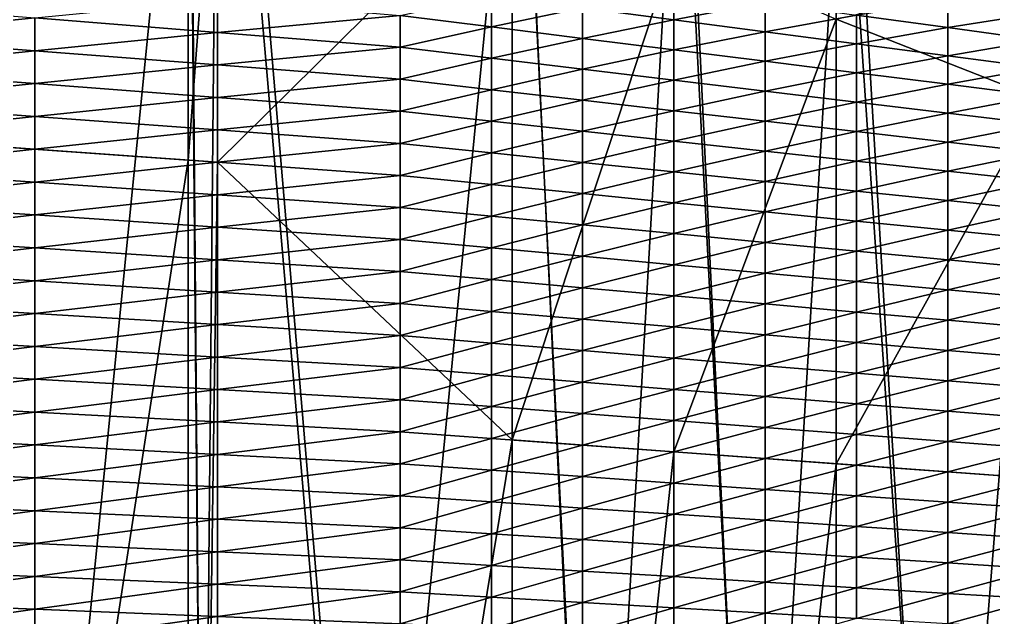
# Model space of a CAD drawing. Header units: metres. Extents: x -3 to 177, y -14 to 14.
# Drawn here: x 152.56 to 158.29, y 3.43 to 6.96 of the extents above; entities that cross this region are included whole.
import ezdxf

# ---------------------------------------------------------------- set-up
doc = ezdxf.new("R2010")
doc.units = ezdxf.units.M
for name, color, linetype, true_color in [('DB_1', 7, 'Continuous', 0x99866a), ('HOLD_1', 7, 'Continuous', 0xe6b85c), ('HULL', 7, 'Continuous', 0x528ba5)]:
    doc.layers.add(name, color=color, linetype=linetype, true_color=true_color)

msp = doc.modelspace()

# ---------------------------------------------------------------- linework, layer by layer
at = {"layer": 'DB_1'}
for points in [[(151.6465, 11.1897, 1.75), (151.6465, -11.1897, 1.75), (153.5535, -10.5606, 1.75)], [(151.6465, 11.1897, 1.75), (153.5535, -10.5606, 1.75), (153.5535, 10.5606, 1.75)], [(153.5535, 10.5606, 1.75), (153.5535, -10.5606, 1.75), (153.725, -10.5039, 1.75)], [(153.5535, 10.5606, 1.75), (153.725, -10.5039, 1.75), (153.725, 10.5039, 1.75)], [(153.725, 10.5039, 1.75), (153.725, -10.5039, 1.75), (155.4606, -9.8546, 1.75)], [(153.725, 10.5039, 1.75), (155.4606, -9.8546, 1.75), (155.4606, 9.8546, 1.75)], [(155.4606, 9.8546, 1.75), (155.4606, -9.8546, 1.75), (156.4125, -9.4298, 1.75)], [(155.4606, 9.8546, 1.75), (156.4125, -9.4298, 1.75), (156.4125, 9.4298, 1.75)], [(156.4125, 9.4298, 1.75), (156.4125, -9.4298, 1.75), (157.3677, -9.0149, 1.75)], [(156.4125, 9.4298, 1.75), (157.3677, -9.0149, 1.75), (157.3677, 9.0149, 1.75)], [(157.3677, 9.0149, 1.75), (157.3677, -9.0149, 1.75), (158.5625, -8.5123, 1.75)], [(157.3677, 9.0149, 1.75), (158.5625, -8.5123, 1.75), (158.5625, 8.5123, 1.75)], [(151.6465, 6.2631), (151.6465, 8.9989, 0.35), (153.5535, 8.4556, 0.35)], [(151.6465, 6.2631), (153.5535, 8.4556, 0.35), (153.5535, 6.1267)], [(153.5535, 6.1267), (153.5535, 8.4556, 0.35), (153.725, 8.4147, 0.35)], [(153.5535, 6.1267), (153.725, 8.4147, 0.35), (153.725, 6.1144)], [(153.725, 6.1144), (153.725, 8.4147, 0.35), (155.4606, 7.8288, 0.35)], [(153.725, 6.1144), (155.4606, 7.8288, 0.35), (155.4606, 4.4797)], [(155.4606, 4.4797), (155.4606, 7.8288, 0.35), (156.4125, 7.3715, 0.35)], [(155.4606, 4.4797), (156.4125, 7.3715, 0.35), (156.4125, 4.41)], [(156.4125, 4.41), (156.4125, 7.3715, 0.35), (157.3677, 6.9568, 0.35)], [(157.3677, 6.9568, 0.35), (158.5625, 7.2383, 0.7), (158.5625, 6.4891, 0.35)], [(156.4125, 4.41), (157.3677, 6.9568, 0.35), (157.3677, 4.34)], [(157.3677, 4.34), (157.3677, 6.9568, 0.35), (158.5625, 6.4891, 0.35)], [(157.3677, 4.34), (158.5625, 6.4891, 0.35), (158.5625, 4.2524)], [(151.6465, -6.2631), (151.6465, 6.2631), (153.5535, 6.1267)], [(151.6465, -6.2631), (153.5535, 6.1267), (153.5535, -6.1267)], [(153.5535, -6.1267), (153.5535, 6.1267), (153.725, 6.1144)], [(153.5535, -6.1267), (153.725, 6.1144), (153.725, -6.1144)], [(153.725, -6.1144), (153.725, 6.1144), (155.4606, 4.4797)], [(153.725, -6.1144), (155.4606, 4.4797), (155.4606, -4.4797)], [(155.4606, -4.4797), (155.4606, 4.4797), (156.4125, 4.41)], [(155.4606, -4.4797), (156.4125, 4.41), (156.4125, -4.41)], [(156.4125, -4.41), (156.4125, 4.41), (157.3677, 4.34)], [(156.4125, -4.41), (157.3677, 4.34), (157.3677, -4.34)], [(157.3677, -4.34), (157.3677, 4.34), (158.5625, 4.2524)], [(157.3677, -4.34), (158.5625, 4.2524), (158.5625, -4.2524)]]:
    msp.add_3dface(points, dxfattribs=at)
at = {"layer": 'HOLD_1'}
for points in [[(151.6465, 9.996, 14.6), (151.6465, -9.996, 14.6), (153.5535, -9.996, 14.6)], [(151.6465, 9.996, 14.6), (153.5535, -9.996, 14.6), (153.5535, 9.996, 14.6)], [(153.5535, 9.996, 14.6), (153.5535, -9.996, 14.6), (153.725, -9.996, 14.6)], [(153.5535, 9.996, 14.6), (153.725, -9.996, 14.6), (153.725, 9.996, 14.6)], [(153.725, 9.996, 14.6), (153.725, -9.996, 14.6), (155.4606, -9.996, 14.6)], [(153.725, 9.996, 14.6), (155.4606, -9.996, 14.6), (155.4606, 9.996, 14.6)], [(155.4606, 9.996, 14.6), (155.4606, -9.996, 14.6), (156.4125, -9.996, 14.6)], [(155.4606, 9.996, 14.6), (156.4125, -9.996, 14.6), (156.4125, 9.996, 14.6)], [(156.4125, 9.996, 14.6), (156.4125, -9.996, 14.6), (157.3677, -9.996, 14.6)], [(156.4125, 9.996, 14.6), (157.3677, -9.996, 14.6), (157.3677, 9.996, 14.6)], [(157.3677, 9.996, 14.6), (157.3677, -9.996, 14.6), (158.5625, -9.996, 14.6)], [(157.3677, 9.996, 14.6), (158.5625, -9.996, 14.6), (158.5625, 9.996, 14.6)], [(151.6465, -9.8848, 1.75), (151.6465, 9.8848, 1.75), (153.5535, 9.2556, 1.75)], [(151.6465, -9.8848, 1.75), (153.5535, 9.2556, 1.75), (153.5535, -9.2556, 1.75)], [(153.5535, -9.2556, 1.75), (153.5535, 9.2556, 1.75), (153.725, 9.1988, 1.75)], [(153.5535, -9.2556, 1.75), (153.725, 9.1988, 1.75), (153.725, -9.1988, 1.75)], [(153.725, -9.1988, 1.75), (153.725, 9.1988, 1.75), (155.4606, 8.5494, 1.75)], [(153.725, -9.1988, 1.75), (155.4606, 8.5494, 1.75), (155.4606, -8.5494, 1.75)], [(155.4606, -8.5494, 1.75), (155.4606, 8.5494, 1.75), (156.4125, 8.1245, 1.75)], [(155.4606, -8.5494, 1.75), (156.4125, 8.1245, 1.75), (156.4125, -8.1245, 1.75)], [(156.4125, -8.1245, 1.75), (156.4125, 8.1245, 1.75), (157.3677, 7.7097, 1.75)], [(156.4125, -8.1245, 1.75), (157.3677, 7.7097, 1.75), (157.3677, -7.7097, 1.75)], [(157.3677, -7.7097, 1.75), (157.3677, 7.7097, 1.75), (158.5625, 7.2071, 1.75)], [(157.3677, -7.7097, 1.75), (158.5625, 7.2071, 1.75), (158.5625, -7.2071, 1.75)]]:
    msp.add_3dface(points, dxfattribs=at)
at = {"layer": 'HULL'}
for points in [[(155.875, 7.025, 0.1646), (156.4125, 7.1298, 0.2651), (156.4125, 6.9542, 0.2156)], [(156.4125, 6.9542, 0.2156), (156.4125, 7.1298, 0.2651), (156.95, 7.0558, 0.3209)], [(152.65, 6.9648, 0.0171), (153.725, 7.0688, 0.032), (153.725, 6.8782, 0.02)], [(153.725, 6.8782, 0.02), (153.725, 7.0688, 0.032), (154.8, 6.9798, 0.0366)], [(154.8, 6.9798, 0.0366), (155.3375, 7.0958, 0.1137), (155.3375, 6.9121, 0.0822)], [(155.3375, 6.9121, 0.0822), (155.3375, 7.0958, 0.1137), (155.875, 7.025, 0.1646)], [(156.4125, 6.9542, 0.2156), (156.95, 7.0558, 0.3209), (156.95, 6.8835, 0.2665)], [(156.95, 6.8835, 0.2665), (156.95, 7.0558, 0.3209), (157.4875, 6.9818, 0.3766)], [(157.4875, 6.9818, 0.3766), (158.025, 7.0703, 0.5045), (158.025, 6.9078, 0.4324)], [(158.025, 6.9078, 0.4324), (158.025, 7.0703, 0.5045), (158.5625, 6.9929, 0.5646)], [(151.575, 6.8558, 0.0057), (151.575, 7.0514, 0.0143), (152.65, 6.9648, 0.0171)], [(155.3375, 6.9121, 0.0822), (155.875, 7.025, 0.1646), (155.875, 6.8445, 0.1279)], [(155.875, 6.8445, 0.1279), (155.875, 7.025, 0.1646), (156.4125, 6.9542, 0.2156)], [(151.575, 6.8558, 0.0057), (152.65, 6.9648, 0.0171), (152.65, 6.7717, 0.0068)], [(152.65, 6.7717, 0.0068), (152.65, 6.9648, 0.0171), (153.725, 6.8782, 0.02)], [(153.725, 6.8782, 0.02), (154.8, 6.9798, 0.0366), (154.8, 6.7916, 0.0229)], [(154.8, 6.7916, 0.0229), (154.8, 6.9798, 0.0366), (155.3375, 6.9121, 0.0822)], [(155.875, 6.8445, 0.1279), (156.4125, 6.9542, 0.2156), (156.4125, 6.7769, 0.1735)], [(156.4125, 6.7769, 0.1735), (156.4125, 6.9542, 0.2156), (156.95, 6.8835, 0.2665)], [(156.95, 6.8835, 0.2665), (157.4875, 6.9818, 0.3766), (157.4875, 6.8127, 0.3174)], [(157.4875, 6.8127, 0.3174), (157.4875, 6.9818, 0.3766), (158.025, 6.9078, 0.4324)], [(158.025, 6.9078, 0.4324), (158.5625, 6.9929, 0.5646), (158.5625, 6.8337, 0.4881)], [(154.8, 6.7916, 0.0229), (155.3375, 6.9121, 0.0822), (155.3375, 6.7271, 0.0622)], [(155.3375, 6.7271, 0.0622), (155.3375, 6.9121, 0.0822), (155.875, 6.8445, 0.1279)], [(156.4125, 6.7769, 0.1735), (156.95, 6.8835, 0.2665), (156.95, 6.7093, 0.2191)], [(156.95, 6.7093, 0.2191), (156.95, 6.8835, 0.2665), (157.4875, 6.8127, 0.3174)], [(157.4875, 6.8127, 0.3174), (158.025, 6.9078, 0.4324), (158.025, 6.742, 0.3684)], [(158.025, 6.742, 0.3684), (158.025, 6.9078, 0.4324), (158.5625, 6.8337, 0.4881)], [(151.575, 6.66, 0.003), (151.575, 6.8558, 0.0057), (152.65, 6.7717, 0.0068)], [(152.65, 6.7717, 0.0068), (153.725, 6.8782, 0.02), (153.725, 6.6876, 0.008)], [(153.725, 6.6876, 0.008), (153.725, 6.8782, 0.02), (154.8, 6.7916, 0.0229)], [(155.3375, 6.7271, 0.0622), (155.875, 6.8445, 0.1279), (155.875, 6.6625, 0.1016)], [(155.875, 6.6625, 0.1016), (155.875, 6.8445, 0.1279), (156.4125, 6.7769, 0.1735)], [(158.025, 6.742, 0.3684), (158.5625, 6.8337, 0.4881), (158.5625, 6.6712, 0.4193)], [(151.575, 6.66, 0.003), (152.65, 6.7717, 0.0068), (152.65, 6.5783, 0.0036)], [(152.65, 6.5783, 0.0036), (152.65, 6.7717, 0.0068), (153.725, 6.6876, 0.008)], [(153.725, 6.6876, 0.008), (154.8, 6.7916, 0.0229), (154.8, 6.6034, 0.0091)], [(154.8, 6.6034, 0.0091), (154.8, 6.7916, 0.0229), (155.3375, 6.7271, 0.0622)], [(155.875, 6.6625, 0.1016), (156.4125, 6.7769, 0.1735), (156.4125, 6.598, 0.141)], [(156.4125, 6.598, 0.141), (156.4125, 6.7769, 0.1735), (156.95, 6.7093, 0.2191)], [(156.95, 6.7093, 0.2191), (157.4875, 6.8127, 0.3174), (157.4875, 6.6417, 0.2647)], [(157.4875, 6.6417, 0.2647), (157.4875, 6.8127, 0.3174), (158.025, 6.742, 0.3684)], [(154.8, 6.6034, 0.0091), (155.3375, 6.7271, 0.0622), (155.3375, 6.5418, 0.0427)], [(155.3375, 6.5418, 0.0427), (155.3375, 6.7271, 0.0622), (155.875, 6.6625, 0.1016)], [(156.4125, 6.598, 0.141), (156.95, 6.7093, 0.2191), (156.95, 6.5335, 0.1804)], [(156.95, 6.5335, 0.1804), (156.95, 6.7093, 0.2191), (157.4875, 6.6417, 0.2647)], [(157.4875, 6.6417, 0.2647), (158.025, 6.742, 0.3684), (158.025, 6.5741, 0.3104)], [(158.025, 6.5741, 0.3104), (158.025, 6.742, 0.3684), (158.5625, 6.6712, 0.4193)], [(151.575, 6.4641, 0.0015), (151.575, 6.66, 0.003), (152.65, 6.5783, 0.0036)], [(152.65, 6.5783, 0.0036), (153.725, 6.6876, 0.008), (153.725, 6.4966, 0.0043)], [(153.725, 6.4966, 0.0043), (153.725, 6.6876, 0.008), (154.8, 6.6034, 0.0091)], [(155.3375, 6.5418, 0.0427), (155.875, 6.6625, 0.1016), (155.875, 6.4801, 0.0763)], [(155.875, 6.4801, 0.0763), (155.875, 6.6625, 0.1016), (156.4125, 6.598, 0.141)], [(158.025, 6.5741, 0.3104), (158.5625, 6.6712, 0.4193), (158.5625, 6.5065, 0.356)], [(153.725, 6.4966, 0.0043), (154.8, 6.6034, 0.0091), (154.8, 6.4148, 0.0049)], [(154.8, 6.4148, 0.0049), (154.8, 6.6034, 0.0091), (155.3375, 6.5418, 0.0427)], [(155.875, 6.4801, 0.0763), (156.4125, 6.598, 0.141), (156.4125, 6.4185, 0.1099)], [(156.4125, 6.4185, 0.1099), (156.4125, 6.598, 0.141), (156.95, 6.5335, 0.1804)], [(156.95, 6.5335, 0.1804), (157.4875, 6.6417, 0.2647), (157.4875, 6.4689, 0.2197)], [(157.4875, 6.4689, 0.2197), (157.4875, 6.6417, 0.2647), (158.025, 6.5741, 0.3104)], [(151.575, 6.4641, 0.0015), (152.65, 6.5783, 0.0036), (152.65, 6.3848, 0.0018)], [(152.65, 6.3848, 0.0018), (152.65, 6.5783, 0.0036), (153.725, 6.4966, 0.0043)], [(154.8, 6.4148, 0.0049), (155.3375, 6.5418, 0.0427), (155.3375, 6.356, 0.0319)], [(155.3375, 6.356, 0.0319), (155.3375, 6.5418, 0.0427), (155.875, 6.4801, 0.0763)], [(157.4875, 6.4689, 0.2197), (158.025, 6.5741, 0.3104), (158.025, 6.4044, 0.2591)], [(158.025, 6.4044, 0.2591), (158.025, 6.5741, 0.3104), (158.5625, 6.5065, 0.356)], [(152.65, 6.3848, 0.0018), (153.725, 6.4966, 0.0043), (153.725, 6.3055, 0.0021)], [(153.725, 6.3055, 0.0021), (153.725, 6.4966, 0.0043), (154.8, 6.4148, 0.0049)], [(155.3375, 6.356, 0.0319), (155.875, 6.4801, 0.0763), (155.875, 6.2972, 0.0589)], [(155.875, 6.2972, 0.0589), (155.875, 6.4801, 0.0763), (156.4125, 6.4185, 0.1099)], [(156.4125, 6.4185, 0.1099), (156.95, 6.5335, 0.1804), (156.95, 6.3569, 0.1435)], [(156.95, 6.3569, 0.1435), (156.95, 6.5335, 0.1804), (157.4875, 6.4689, 0.2197)], [(158.025, 6.4044, 0.2591), (158.5625, 6.5065, 0.356), (158.5625, 6.3399, 0.2985)], [(151.575, 6.2683), (151.575, 6.4641, 0.0015), (152.65, 6.3848, 0.0018)], [(156.95, 6.3569, 0.1435), (157.4875, 6.4689, 0.2197), (157.4875, 6.2952, 0.1772)], [(157.4875, 6.2952, 0.1772), (157.4875, 6.4689, 0.2197), (158.025, 6.4044, 0.2591)], [(151.575, 6.2683), (152.65, 6.3848, 0.0018), (152.65, 6.1913)], [(152.65, 6.1913), (152.65, 6.3848, 0.0018), (153.725, 6.3055, 0.0021)], [(153.725, 6.3055, 0.0021), (154.8, 6.4148, 0.0049), (154.8, 6.2262, 0.0024)], [(154.8, 6.2262, 0.0024), (154.8, 6.4148, 0.0049), (155.3375, 6.356, 0.0319)], [(155.875, 6.2972, 0.0589), (156.4125, 6.4185, 0.1099), (156.4125, 6.2384, 0.0859)], [(156.4125, 6.2384, 0.0859), (156.4125, 6.4185, 0.1099), (156.95, 6.3569, 0.1435)], [(157.4875, 6.2952, 0.1772), (158.025, 6.4044, 0.2591), (158.025, 6.2336, 0.2108)], [(158.025, 6.2336, 0.2108), (158.025, 6.4044, 0.2591), (158.5625, 6.3399, 0.2985)], [(154.8, 6.2262, 0.0024), (155.3375, 6.356, 0.0319), (155.3375, 6.1701, 0.023)], [(155.3375, 6.1701, 0.023), (155.3375, 6.356, 0.0319), (155.875, 6.2972, 0.0589)], [(156.4125, 6.2384, 0.0859), (156.95, 6.3569, 0.1435), (156.95, 6.1796, 0.1129)], [(156.95, 6.1796, 0.1129), (156.95, 6.3569, 0.1435), (157.4875, 6.2952, 0.1772)], [(158.025, 6.2336, 0.2108), (158.5625, 6.3399, 0.2985), (158.5625, 6.172, 0.2444)], [(151.575, 6.0724), (151.575, 6.2683), (152.65, 6.1913)], [(152.65, 6.1913), (153.725, 6.3055, 0.0021), (153.725, 6.1144)], [(153.725, 6.1144), (153.725, 6.3055, 0.0021), (154.8, 6.2262, 0.0024)], [(155.3375, 6.1701, 0.023), (155.875, 6.2972, 0.0589), (155.875, 6.1139, 0.0437)], [(155.875, 6.1139, 0.0437), (155.875, 6.2972, 0.0589), (156.4125, 6.2384, 0.0859)], [(156.95, 6.1796, 0.1129), (157.4875, 6.2952, 0.1772), (157.4875, 6.1208, 0.1399)], [(157.4875, 6.1208, 0.1399), (157.4875, 6.2952, 0.1772), (158.025, 6.2336, 0.2108)], [(153.725, 6.1144), (154.8, 6.2262, 0.0024), (154.8, 6.0375)], [(154.8, 6.0375), (154.8, 6.2262, 0.0024), (155.3375, 6.1701, 0.023)], [(155.875, 6.1139, 0.0437), (156.4125, 6.2384, 0.0859), (156.4125, 6.0578, 0.0643)], [(156.4125, 6.0578, 0.0643), (156.4125, 6.2384, 0.0859), (156.95, 6.1796, 0.1129)], [(157.4875, 6.1208, 0.1399), (158.025, 6.2336, 0.2108), (158.025, 6.062, 0.1669)], [(158.025, 6.062, 0.1669), (158.025, 6.2336, 0.2108), (158.5625, 6.172, 0.2444)], [(151.575, 6.0724), (152.65, 6.1913), (152.65, 5.9979)], [(152.65, 5.9979), (152.65, 6.1913), (153.725, 6.1144)], [(154.8, 6.0375), (155.3375, 6.1701, 0.023), (155.3375, 5.9838, 0.0152)], [(155.3375, 5.9838, 0.0152), (155.3375, 6.1701, 0.023), (155.875, 6.1139, 0.0437)], [(156.4125, 6.0578, 0.0643), (156.95, 6.1796, 0.1129), (156.95, 6.0017, 0.0849)], [(156.95, 6.0017, 0.0849), (156.95, 6.1796, 0.1129), (157.4875, 6.1208, 0.1399)], [(158.025, 6.062, 0.1669), (158.5625, 6.172, 0.2444), (158.5625, 6.0032, 0.1939)], [(152.65, 5.9979), (153.725, 6.1144), (153.725, 5.9234)], [(153.725, 5.9234), (153.725, 6.1144), (154.8, 6.0375)], [(155.3375, 5.9838, 0.0152), (155.875, 6.1139, 0.0437), (155.875, 5.9301, 0.0305)], [(155.875, 5.9301, 0.0305), (155.875, 6.1139, 0.0437), (156.4125, 6.0578, 0.0643)], [(156.95, 6.0017, 0.0849), (157.4875, 6.1208, 0.1399), (157.4875, 5.9455, 0.1055)], [(157.4875, 5.9455, 0.1055), (157.4875, 6.1208, 0.1399), (158.025, 6.062, 0.1669)], [(151.575, 5.8765), (151.575, 6.0724), (152.65, 5.9979)], [(153.725, 5.9234), (154.8, 6.0375), (154.8, 5.8488)], [(154.8, 5.8488), (154.8, 6.0375), (155.3375, 5.9838, 0.0152)], [(155.875, 5.9301, 0.0305), (156.4125, 6.0578, 0.0643), (156.4125, 5.8763, 0.0457)], [(156.4125, 5.8763, 0.0457), (156.4125, 6.0578, 0.0643), (156.95, 6.0017, 0.0849)], [(157.4875, 5.9455, 0.1055), (158.025, 6.062, 0.1669), (158.025, 5.8894, 0.1262)], [(158.025, 5.8894, 0.1262), (158.025, 6.062, 0.1669), (158.5625, 6.0032, 0.1939)], [(151.575, 5.8765), (152.65, 5.9979), (152.65, 5.8044)], [(152.65, 5.8044), (152.65, 5.9979), (153.725, 5.9234)], [(154.8, 5.8488), (155.3375, 5.9838, 0.0152), (155.3375, 5.7974, 0.0101)], [(155.3375, 5.7974, 0.0101), (155.3375, 5.9838, 0.0152), (155.875, 5.9301, 0.0305)], [(156.4125, 5.8763, 0.0457), (156.95, 6.0017, 0.0849), (156.95, 5.8226, 0.0609)], [(156.95, 5.8226, 0.0609), (156.95, 6.0017, 0.0849), (157.4875, 5.9455, 0.1055)], [(158.025, 5.8894, 0.1262), (158.5625, 6.0032, 0.1939), (158.5625, 5.8333, 0.1468)], [(152.65, 5.8044), (153.725, 5.9234), (153.725, 5.7323)], [(153.725, 5.7323), (153.725, 5.9234), (154.8, 5.8488)], [(155.3375, 5.7974, 0.0101), (155.875, 5.9301, 0.0305), (155.875, 5.7459, 0.0202)], [(155.875, 5.7459, 0.0202), (155.875, 5.9301, 0.0305), (156.4125, 5.8763, 0.0457)], [(156.95, 5.8226, 0.0609), (157.4875, 5.9455, 0.1055), (157.4875, 5.7688, 0.0762)], [(157.4875, 5.7688, 0.0762), (157.4875, 5.9455, 0.1055), (158.025, 5.8894, 0.1262)], [(151.575, 5.6806), (151.575, 5.8765), (152.65, 5.8044)], [(155.875, 5.7459, 0.0202), (156.4125, 5.8763, 0.0457), (156.4125, 5.6944, 0.0303)], [(156.4125, 5.6944, 0.0303), (156.4125, 5.8763, 0.0457), (156.95, 5.8226, 0.0609)], [(157.4875, 5.7688, 0.0762), (158.025, 5.8894, 0.1262), (158.025, 5.7151, 0.0914)], [(158.025, 5.7151, 0.0914), (158.025, 5.8894, 0.1262), (158.5625, 5.8333, 0.1468)], [(151.575, 5.6806), (152.65, 5.8044), (152.65, 5.6109)], [(152.65, 5.6109), (152.65, 5.8044), (153.725, 5.7323)], [(153.725, 5.7323), (154.8, 5.8488), (154.8, 5.6602)], [(154.8, 5.6602), (154.8, 5.8488), (155.3375, 5.7974, 0.0101)], [(154.8, 5.6602), (155.3375, 5.7974, 0.0101), (155.3375, 5.6107, 0.0062)], [(155.3375, 5.6107, 0.0062), (155.3375, 5.7974, 0.0101), (155.875, 5.7459, 0.0202)], [(156.4125, 5.6944, 0.0303), (156.95, 5.8226, 0.0609), (156.95, 5.6429, 0.0404)], [(156.95, 5.6429, 0.0404), (156.95, 5.8226, 0.0609), (157.4875, 5.7688, 0.0762)], [(158.025, 5.7151, 0.0914), (158.5625, 5.8333, 0.1468), (158.5625, 5.6614, 0.1066)], [(155.3375, 5.6107, 0.0062), (155.875, 5.7459, 0.0202), (155.875, 5.5612, 0.0125)], [(155.875, 5.5612, 0.0125), (155.875, 5.7459, 0.0202), (156.4125, 5.6944, 0.0303)], [(156.95, 5.6429, 0.0404), (157.4875, 5.7688, 0.0762), (157.4875, 5.5915, 0.0505)], [(157.4875, 5.5915, 0.0505), (157.4875, 5.7688, 0.0762), (158.025, 5.7151, 0.0914)], [(151.575, 5.4847), (151.575, 5.6806), (152.65, 5.6109)], [(152.65, 5.6109), (153.725, 5.7323), (153.725, 5.5412)], [(153.725, 5.5412), (153.725, 5.7323), (154.8, 5.6602)], [(155.875, 5.5612, 0.0125), (156.4125, 5.6944, 0.0303), (156.4125, 5.5117, 0.0187)], [(156.4125, 5.5117, 0.0187), (156.4125, 5.6944, 0.0303), (156.95, 5.6429, 0.0404)], [(157.4875, 5.5915, 0.0505), (158.025, 5.7151, 0.0914), (158.025, 5.54, 0.0606)], [(158.025, 5.54, 0.0606), (158.025, 5.7151, 0.0914), (158.5625, 5.6614, 0.1066)], [(153.725, 5.5412), (154.8, 5.6602), (154.8, 5.4715)], [(154.8, 5.4715), (154.8, 5.6602), (155.3375, 5.6107, 0.0062)], [(156.4125, 5.5117, 0.0187), (156.95, 5.6429, 0.0404), (156.95, 5.4622, 0.0249)], [(156.95, 5.4622, 0.0249), (156.95, 5.6429, 0.0404), (157.4875, 5.5915, 0.0505)], [(158.025, 5.54, 0.0606), (158.5625, 5.6614, 0.1066), (158.5625, 5.4885, 0.0707)], [(151.575, 5.4847), (152.65, 5.6109), (152.65, 5.4174)], [(152.65, 5.4174), (152.65, 5.6109), (153.725, 5.5412)], [(154.8, 5.4715), (155.3375, 5.6107, 0.0062), (155.3375, 5.4238, 0.0037)], [(155.3375, 5.4238, 0.0037), (155.3375, 5.6107, 0.0062), (155.875, 5.5612, 0.0125)], [(156.95, 5.4622, 0.0249), (157.4875, 5.5915, 0.0505), (157.4875, 5.4127, 0.0311)], [(157.4875, 5.4127, 0.0311), (157.4875, 5.5915, 0.0505), (158.025, 5.54, 0.0606)], [(152.65, 5.4174), (153.725, 5.5412), (153.725, 5.3501)], [(153.725, 5.3501), (153.725, 5.5412), (154.8, 5.4715)], [(155.3375, 5.4238, 0.0037), (155.875, 5.5612, 0.0125), (155.875, 5.3761, 0.0074)], [(155.875, 5.3761, 0.0074), (155.875, 5.5612, 0.0125), (156.4125, 5.5117, 0.0187)], [(155.875, 5.3761, 0.0074), (156.4125, 5.5117, 0.0187), (156.4125, 5.3284, 0.0111)], [(156.4125, 5.3284, 0.0111), (156.4125, 5.5117, 0.0187), (156.95, 5.4622, 0.0249)], [(157.4875, 5.4127, 0.0311), (158.025, 5.54, 0.0606), (158.025, 5.3632, 0.0374)], [(158.025, 5.3632, 0.0374), (158.025, 5.54, 0.0606), (158.5625, 5.4885, 0.0707)], [(151.575, 5.2888), (151.575, 5.4847), (152.65, 5.4174)], [(153.725, 5.3501), (154.8, 5.4715), (154.8, 5.2828)], [(154.8, 5.2828), (154.8, 5.4715), (155.3375, 5.4238, 0.0037)], [(156.4125, 5.3284, 0.0111), (156.95, 5.4622, 0.0249), (156.95, 5.2807, 0.0148)], [(156.95, 5.2807, 0.0148), (156.95, 5.4622, 0.0249), (157.4875, 5.4127, 0.0311)], [(158.025, 5.3632, 0.0374), (158.5625, 5.4885, 0.0707), (158.5625, 5.3138, 0.0436)], [(151.575, 5.2888), (152.65, 5.4174), (152.65, 5.2239)], [(152.65, 5.2239), (152.65, 5.4174), (153.725, 5.3501)], [(154.8, 5.2828), (155.3375, 5.4238, 0.0037), (155.3375, 5.2368, 0.0021)], [(155.3375, 5.2368, 0.0021), (155.3375, 5.4238, 0.0037), (155.875, 5.3761, 0.0074)], [(156.95, 5.2807, 0.0148), (157.4875, 5.4127, 0.0311), (157.4875, 5.233, 0.0185)], [(157.4875, 5.233, 0.0185), (157.4875, 5.4127, 0.0311), (158.025, 5.3632, 0.0374)], [(152.65, 5.2239), (153.725, 5.3501), (153.725, 5.1591)], [(153.725, 5.1591), (153.725, 5.3501), (154.8, 5.2828)], [(155.3375, 5.2368, 0.0021), (155.875, 5.3761, 0.0074), (155.875, 5.1908, 0.0043)], [(155.875, 5.1908, 0.0043), (155.875, 5.3761, 0.0074), (156.4125, 5.3284, 0.0111)], [(157.4875, 5.233, 0.0185), (158.025, 5.3632, 0.0374), (158.025, 5.1853, 0.0221)], [(158.025, 5.1853, 0.0221), (158.025, 5.3632, 0.0374), (158.5625, 5.3138, 0.0436)], [(151.575, 5.093), (151.575, 5.2888), (152.65, 5.2239)], [(153.725, 5.1591), (154.8, 5.2828), (154.8, 5.0942)], [(154.8, 5.0942), (154.8, 5.2828), (155.3375, 5.2368, 0.0021)], [(155.875, 5.1908, 0.0043), (156.4125, 5.3284, 0.0111), (156.4125, 5.1448, 0.0064)], [(156.4125, 5.1448, 0.0064), (156.4125, 5.3284, 0.0111), (156.95, 5.2807, 0.0148)], [(156.4125, 5.1448, 0.0064), (156.95, 5.2807, 0.0148), (156.95, 5.0988, 0.0086)], [(156.95, 5.0988, 0.0086), (156.95, 5.2807, 0.0148), (157.4875, 5.233, 0.0185)], [(158.025, 5.1853, 0.0221), (158.5625, 5.3138, 0.0436), (158.5625, 5.1376, 0.0258)], [(151.575, 5.093), (152.65, 5.2239), (152.65, 5.0305)], [(152.65, 5.0305), (152.65, 5.2239), (153.725, 5.1591)], [(154.8, 5.0942), (155.3375, 5.2368, 0.0021), (155.3375, 5.0498, 0.0011)], [(155.3375, 5.0498, 0.0011), (155.3375, 5.2368, 0.0021), (155.875, 5.1908, 0.0043)], [(156.95, 5.0988, 0.0086), (157.4875, 5.233, 0.0185), (157.4875, 5.0528, 0.0107)], [(157.4875, 5.0528, 0.0107), (157.4875, 5.233, 0.0185), (158.025, 5.1853, 0.0221)], [(155.3375, 5.0498, 0.0011), (155.875, 5.1908, 0.0043), (155.875, 5.0055, 0.0021)], [(155.875, 5.0055, 0.0021), (155.875, 5.1908, 0.0043), (156.4125, 5.1448, 0.0064)], [(157.4875, 5.0528, 0.0107), (158.025, 5.1853, 0.0221), (158.025, 5.0069, 0.0129)], [(158.025, 5.0069, 0.0129), (158.025, 5.1853, 0.0221), (158.5625, 5.1376, 0.0258)], [(152.65, 5.0305), (153.725, 5.1591), (153.725, 4.968)], [(153.725, 4.968), (153.725, 5.1591), (154.8, 5.0942)], [(155.875, 5.0055, 0.0021), (156.4125, 5.1448, 0.0064), (156.4125, 4.9612, 0.0032)], [(156.4125, 4.9612, 0.0032), (156.4125, 5.1448, 0.0064), (156.95, 5.0988, 0.0086)], [(158.025, 5.0069, 0.0129), (158.5625, 5.1376, 0.0258), (158.5625, 4.9609, 0.015)], [(151.575, 4.8971), (151.575, 5.093), (152.65, 5.0305)], [(153.725, 4.968), (154.8, 5.0942), (154.8, 4.9055)], [(154.8, 4.9055), (154.8, 5.0942), (155.3375, 5.0498, 0.0011)], [(154.8, 4.9055), (155.3375, 5.0498, 0.0011), (155.3375, 4.8628, 0.0004)], [(155.3375, 4.8628, 0.0004), (155.3375, 5.0498, 0.0011), (155.875, 5.0055, 0.0021)], [(156.4125, 4.9612, 0.0032), (156.95, 5.0988, 0.0086), (156.95, 4.9168, 0.0042)], [(156.95, 4.9168, 0.0042), (156.95, 5.0988, 0.0086), (157.4875, 5.0528, 0.0107)], [(156.95, 4.9168, 0.0042), (157.4875, 5.0528, 0.0107), (157.4875, 4.8725, 0.0053)], [(157.4875, 4.8725, 0.0053), (157.4875, 5.0528, 0.0107), (158.025, 5.0069, 0.0129)], [(151.575, 4.8971), (152.65, 5.0305), (152.65, 4.837)], [(152.65, 4.837), (152.65, 5.0305), (153.725, 4.968)], [(155.3375, 4.8628, 0.0004), (155.875, 5.0055, 0.0021), (155.875, 4.8201, 0.0008)], [(155.875, 4.8201, 0.0008), (155.875, 5.0055, 0.0021), (156.4125, 4.9612, 0.0032)], [(157.4875, 4.8725, 0.0053), (158.025, 5.0069, 0.0129), (158.025, 4.8282, 0.0064)], [(158.025, 4.8282, 0.0064), (158.025, 5.0069, 0.0129), (158.5625, 4.9609, 0.015)], [(152.65, 4.837), (153.725, 4.968), (153.725, 4.7769)], [(153.725, 4.7769), (153.725, 4.968), (154.8, 4.9055)], [(155.875, 4.8201, 0.0008), (156.4125, 4.9612, 0.0032), (156.4125, 4.7775, 0.0013)], [(156.4125, 4.7775, 0.0013), (156.4125, 4.9612, 0.0032), (156.95, 4.9168, 0.0042)], [(158.025, 4.8282, 0.0064), (158.5625, 4.9609, 0.015), (158.5625, 4.7839, 0.0074)], [(151.575, 4.7012), (151.575, 4.8971), (152.65, 4.837)], [(153.725, 4.7769), (154.8, 4.9055), (154.8, 4.7168)], [(154.8, 4.7168), (154.8, 4.9055), (155.3375, 4.8628, 0.0004)], [(156.4125, 4.7775, 0.0013), (156.95, 4.9168, 0.0042), (156.95, 4.7348, 0.0017)], [(156.95, 4.7348, 0.0017), (156.95, 4.9168, 0.0042), (157.4875, 4.8725, 0.0053)], [(151.575, 4.7012), (152.65, 4.837), (152.65, 4.6435)], [(152.65, 4.6435), (152.65, 4.837), (153.725, 4.7769)], [(154.8, 4.7168), (155.3375, 4.8628, 0.0004), (155.3375, 4.6758, 0.0002)], [(155.3375, 4.6758, 0.0002), (155.3375, 4.8628, 0.0004), (155.875, 4.8201, 0.0008)], [(155.3375, 4.6758, 0.0002), (155.875, 4.8201, 0.0008), (155.875, 4.6347, 0.0003)], [(155.875, 4.6347, 0.0003), (155.875, 4.8201, 0.0008), (156.4125, 4.7775, 0.0013)], [(156.95, 4.7348, 0.0017), (157.4875, 4.8725, 0.0053), (157.4875, 4.6921, 0.0021)], [(157.4875, 4.6921, 0.0021), (157.4875, 4.8725, 0.0053), (158.025, 4.8282, 0.0064)], [(157.4875, 4.6921, 0.0021), (158.025, 4.8282, 0.0064), (158.025, 4.6494, 0.0025)], [(158.025, 4.6494, 0.0025), (158.025, 4.8282, 0.0064), (158.5625, 4.7839, 0.0074)], [(152.65, 4.6435), (153.725, 4.7769), (153.725, 4.5858)], [(153.725, 4.5858), (153.725, 4.7769), (154.8, 4.7168)], [(155.875, 4.6347, 0.0003), (156.4125, 4.7775, 0.0013), (156.4125, 4.5937, 0.0005)], [(156.4125, 4.5937, 0.0005), (156.4125, 4.7775, 0.0013), (156.95, 4.7348, 0.0017)], [(158.025, 4.6494, 0.0025), (158.5625, 4.7839, 0.0074), (158.5625, 4.6068, 0.0029)], [(153.725, 4.5858), (154.8, 4.7168), (154.8, 4.5281)], [(154.8, 4.5281), (154.8, 4.7168), (155.3375, 4.6758, 0.0002)], [(156.4125, 4.5937, 0.0005), (156.95, 4.7348, 0.0017), (156.95, 4.5527, 0.0007)], [(156.95, 4.5527, 0.0007), (156.95, 4.7348, 0.0017), (157.4875, 4.6921, 0.0021)], [(151.575, 4.5053), (151.575, 4.7012), (152.65, 4.6435)], [(154.8, 4.5281), (155.3375, 4.6758, 0.0002), (155.3375, 4.4888)], [(155.3375, 4.4888), (155.3375, 4.6758, 0.0002), (155.875, 4.6347, 0.0003)], [(156.95, 4.5527, 0.0007), (157.4875, 4.6921, 0.0021), (157.4875, 4.5117, 0.0009)], [(157.4875, 4.5117, 0.0009), (157.4875, 4.6921, 0.0021), (158.025, 4.6494, 0.0025)], [(157.4875, 4.5117, 0.0009), (158.025, 4.6494, 0.0025), (158.025, 4.4706, 0.001)], [(158.025, 4.4706, 0.001), (158.025, 4.6494, 0.0025), (158.5625, 4.6068, 0.0029)], [(151.575, 4.5053), (152.65, 4.6435), (152.65, 4.45)], [(152.65, 4.45), (152.65, 4.6435), (153.725, 4.5858)], [(155.3375, 4.4888), (155.875, 4.6347, 0.0003), (155.875, 4.4494)], [(155.875, 4.4494), (155.875, 4.6347, 0.0003), (156.4125, 4.5937, 0.0005)], [(155.875, 4.4494), (156.4125, 4.5937, 0.0005), (156.4125, 4.41)], [(156.4125, 4.41), (156.4125, 4.5937, 0.0005), (156.95, 4.5527, 0.0007)], [(158.025, 4.4706, 0.001), (158.5625, 4.6068, 0.0029), (158.5625, 4.4296, 0.0012)], [(152.65, 4.45), (153.725, 4.5858), (153.725, 4.3947)], [(153.725, 4.3947), (153.725, 4.5858), (154.8, 4.5281)], [(156.4125, 4.41), (156.95, 4.5527, 0.0007), (156.95, 4.3706)], [(156.95, 4.3706), (156.95, 4.5527, 0.0007), (157.4875, 4.5117, 0.0009)], [(151.575, 4.3094), (151.575, 4.5053), (152.65, 4.45)], [(153.725, 4.3947), (154.8, 4.5281), (154.8, 4.3395)], [(154.8, 4.3395), (154.8, 4.5281), (155.3375, 4.4888)], [(154.8, 4.3395), (155.3375, 4.4888), (155.3375, 4.3017)], [(155.3375, 4.3017), (155.3375, 4.4888), (155.875, 4.4494)], [(156.95, 4.3706), (157.4875, 4.5117, 0.0009), (157.4875, 4.3312)], [(157.4875, 4.3312), (157.4875, 4.5117, 0.0009), (158.025, 4.4706, 0.001)], [(151.575, 4.3094), (152.65, 4.45), (152.65, 4.2566)], [(152.65, 4.2566), (152.65, 4.45), (153.725, 4.3947)], [(155.3375, 4.3017), (155.875, 4.4494), (155.875, 4.264)], [(155.875, 4.264), (155.875, 4.4494), (156.4125, 4.41)], [(157.4875, 4.3312), (158.025, 4.4706, 0.001), (158.025, 4.2918)], [(158.025, 4.2918), (158.025, 4.4706, 0.001), (158.5625, 4.4296, 0.0012)], [(158.025, 4.2918), (158.5625, 4.4296, 0.0012), (158.5625, 4.2524)], [(152.65, 4.2566), (153.725, 4.3947), (153.725, 4.2037)], [(153.725, 4.2037), (153.725, 4.3947), (154.8, 4.3395)], [(155.875, 4.264), (156.4125, 4.41), (156.4125, 4.2262)], [(156.4125, 4.2262), (156.4125, 4.41), (156.95, 4.3706)], [(156.4125, 4.2262), (156.95, 4.3706), (156.95, 4.1885)], [(156.95, 4.1885), (156.95, 4.3706), (157.4875, 4.3312)], [(151.575, 4.1135), (151.575, 4.3094), (152.65, 4.2566)], [(153.725, 4.2037), (154.8, 4.3395), (154.8, 4.1508)], [(154.8, 4.1508), (154.8, 4.3395), (155.3375, 4.3017)], [(154.8, 4.1508), (155.3375, 4.3017), (155.3375, 4.1147)], [(155.3375, 4.1147), (155.3375, 4.3017), (155.875, 4.264)], [(156.95, 4.1885), (157.4875, 4.3312), (157.4875, 4.1507)], [(157.4875, 4.1507), (157.4875, 4.3312), (158.025, 4.2918)], [(151.575, 4.1135), (152.65, 4.2566), (152.65, 4.0631)], [(152.65, 4.0631), (152.65, 4.2566), (153.725, 4.2037)], [(155.3375, 4.1147), (155.875, 4.264), (155.875, 4.0786)], [(155.875, 4.0786), (155.875, 4.264), (156.4125, 4.2262)], [(157.4875, 4.1507), (158.025, 4.2918), (158.025, 4.113)], [(158.025, 4.113), (158.025, 4.2918), (158.5625, 4.2524)], [(158.025, 4.113), (158.5625, 4.2524), (158.5625, 4.0752)], [(152.65, 4.0631), (153.725, 4.2037), (153.725, 4.0126)], [(153.725, 4.0126), (153.725, 4.2037), (154.8, 4.1508)], [(155.875, 4.0786), (156.4125, 4.2262), (156.4125, 4.0425)], [(156.4125, 4.0425), (156.4125, 4.2262), (156.95, 4.1885)], [(156.4125, 4.0425), (156.95, 4.1885), (156.95, 4.0064)], [(156.95, 4.0064), (156.95, 4.1885), (157.4875, 4.1507)], [(153.725, 4.0126), (154.8, 4.1508), (154.8, 3.9621)], [(154.8, 3.9621), (154.8, 4.1508), (155.3375, 4.1147)], [(156.95, 4.0064), (157.4875, 4.1507), (157.4875, 3.9703)], [(157.4875, 3.9703), (157.4875, 4.1507), (158.025, 4.113)], [(151.575, 3.9177), (151.575, 4.1135), (152.65, 4.0631)], [(154.8, 3.9621), (155.3375, 4.1147), (155.3375, 3.9277)], [(155.3375, 3.9277), (155.3375, 4.1147), (155.875, 4.0786)], [(155.3375, 3.9277), (155.875, 4.0786), (155.875, 3.8932)], [(155.875, 3.8932), (155.875, 4.0786), (156.4125, 4.0425)], [(157.4875, 3.9703), (158.025, 4.113), (158.025, 3.9342)], [(158.025, 3.9342), (158.025, 4.113), (158.5625, 4.0752)], [(158.025, 3.9342), (158.5625, 4.0752), (158.5625, 3.898)], [(151.575, 3.9177), (152.65, 4.0631), (152.65, 3.8696)], [(152.65, 3.8696), (152.65, 4.0631), (153.725, 4.0126)], [(155.875, 3.8932), (156.4125, 4.0425), (156.4125, 3.8587)], [(156.4125, 3.8587), (156.4125, 4.0425), (156.95, 4.0064)], [(152.65, 3.8696), (153.725, 4.0126), (153.725, 3.8215)], [(153.725, 3.8215), (153.725, 4.0126), (154.8, 3.9621)], [(153.725, 3.8215), (154.8, 3.9621), (154.8, 3.7734)], [(154.8, 3.7734), (154.8, 3.9621), (155.3375, 3.9277)], [(156.4125, 3.8587), (156.95, 4.0064), (156.95, 3.8243)], [(156.95, 3.8243), (156.95, 4.0064), (157.4875, 3.9703)], [(156.95, 3.8243), (157.4875, 3.9703), (157.4875, 3.7898)], [(157.4875, 3.7898), (157.4875, 3.9703), (158.025, 3.9342)], [(151.575, 3.7218), (151.575, 3.9177), (152.65, 3.8696)], [(154.8, 3.7734), (155.3375, 3.9277), (155.3375, 3.7406)], [(155.3375, 3.7406), (155.3375, 3.9277), (155.875, 3.8932)], [(157.4875, 3.7898), (158.025, 3.9342), (158.025, 3.7553)], [(158.025, 3.7553), (158.025, 3.9342), (158.5625, 3.898)], [(151.575, 3.7218), (152.65, 3.8696), (152.65, 3.6761)], [(152.65, 3.6761), (152.65, 3.8696), (153.725, 3.8215)], [(155.3375, 3.7406), (155.875, 3.8932), (155.875, 3.7078)], [(155.875, 3.7078), (155.875, 3.8932), (156.4125, 3.8587)], [(155.875, 3.7078), (156.4125, 3.8587), (156.4125, 3.675)], [(156.4125, 3.675), (156.4125, 3.8587), (156.95, 3.8243)], [(158.025, 3.7553), (158.5625, 3.898), (158.5625, 3.7209)], [(152.65, 3.6761), (153.725, 3.8215), (153.725, 3.6304)], [(153.725, 3.6304), (153.725, 3.8215), (154.8, 3.7734)], [(156.4125, 3.675), (156.95, 3.8243), (156.95, 3.6422)], [(156.95, 3.6422), (156.95, 3.8243), (157.4875, 3.7898)], [(156.95, 3.6422), (157.4875, 3.7898), (157.4875, 3.6093)], [(157.4875, 3.6093), (157.4875, 3.7898), (158.025, 3.7553)], [(153.725, 3.6304), (154.8, 3.7734), (154.8, 3.5848)], [(154.8, 3.5848), (154.8, 3.7734), (155.3375, 3.7406)], [(154.8, 3.5848), (155.3375, 3.7406), (155.3375, 3.5536)], [(155.3375, 3.5536), (155.3375, 3.7406), (155.875, 3.7078)], [(157.4875, 3.6093), (158.025, 3.7553), (158.025, 3.5765)], [(158.025, 3.5765), (158.025, 3.7553), (158.5625, 3.7209)], [(151.575, 3.5259), (151.575, 3.7218), (152.65, 3.6761)], [(151.575, 3.5259), (152.65, 3.6761), (152.65, 3.4826)], [(152.65, 3.4826), (152.65, 3.6761), (153.725, 3.6304)], [(155.3375, 3.5536), (155.875, 3.7078), (155.875, 3.5224)], [(155.875, 3.5224), (155.875, 3.7078), (156.4125, 3.675)], [(155.875, 3.5224), (156.4125, 3.675), (156.4125, 3.4912)], [(156.4125, 3.4912), (156.4125, 3.675), (156.95, 3.6422)], [(158.025, 3.5765), (158.5625, 3.7209), (158.5625, 3.5437)], [(152.65, 3.4826), (153.725, 3.6304), (153.725, 3.4394)], [(153.725, 3.4394), (153.725, 3.6304), (154.8, 3.5848)], [(156.4125, 3.4912), (156.95, 3.6422), (156.95, 3.46)], [(156.95, 3.46), (156.95, 3.6422), (157.4875, 3.6093)], [(153.725, 3.4394), (154.8, 3.5848), (154.8, 3.3961)], [(154.8, 3.3961), (154.8, 3.5848), (155.3375, 3.5536)], [(156.95, 3.46), (157.4875, 3.6093), (157.4875, 3.4289)], [(157.4875, 3.4289), (157.4875, 3.6093), (158.025, 3.5765)], [(157.4875, 3.4289), (158.025, 3.5765), (158.025, 3.3977)], [(158.025, 3.3977), (158.025, 3.5765), (158.5625, 3.5437)], [(151.575, 3.33), (151.575, 3.5259), (152.65, 3.4826)], [(154.8, 3.3961), (155.3375, 3.5536), (155.3375, 3.3666)], [(155.3375, 3.3666), (155.3375, 3.5536), (155.875, 3.5224)], [(155.3375, 3.3666), (155.875, 3.5224), (155.875, 3.337)], [(155.875, 3.337), (155.875, 3.5224), (156.4125, 3.4912)], [(158.025, 3.3977), (158.5625, 3.5437), (158.5625, 3.3665)], [(151.575, 3.33), (152.65, 3.4826), (152.65, 3.2892)], [(152.65, 3.2892), (152.65, 3.4826), (153.725, 3.4394)], [(155.875, 3.337), (156.4125, 3.4912), (156.4125, 3.3075)], [(156.4125, 3.3075), (156.4125, 3.4912), (156.95, 3.46)], [(156.4125, 3.3075), (156.95, 3.46), (156.95, 3.2779)], [(156.95, 3.2779), (156.95, 3.46), (157.4875, 3.4289)], [(152.65, 3.2892), (153.725, 3.4394), (153.725, 3.2483)], [(153.725, 3.2483), (153.725, 3.4394), (154.8, 3.3961)]]:
    msp.add_3dface(points, dxfattribs=at)

doc.saveas('drawing.dxf')
